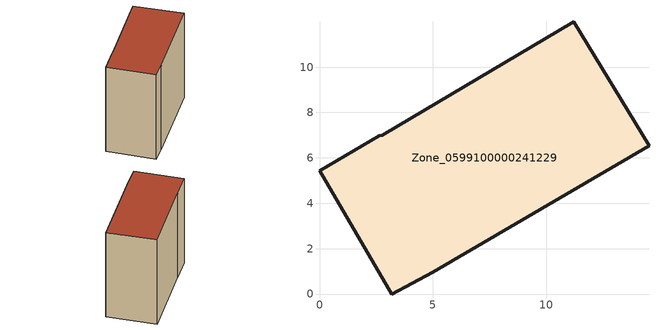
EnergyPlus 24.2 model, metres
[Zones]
Zone_0599100000241229
 floor ground (C_G): 3.19,0 0,5.44 2.63,6.99 2.76,7 11.2,11.99 14.52,6.53 4.98,0.97 z2.18
 wall outside (C_F): 0,5.44 3.19,0 4.98,0.97 14.52,6.53 11.2,11.99 2.76,7 2.63,6.99 0,5.44 z2.18:14.75
 roof outside (C_R): 2.63,6.99 0,5.44 3.19,0 4.98,0.97 14.52,6.53 11.2,11.99 2.76,7 z14.75
[BUILDING]
Pand.0599100000241229: North Axis=0; Terrain=City; Loads Convergence Tolerance Value=0.04; Temperature Convergence Tolerance Value=0.4; Solar Distribution=FullExterior; Maximum Number of Warmup Days=25; Minimum Number of Warmup Days=1
[Site:Location]
Rotterdam.The.Hague.AP_ZH_NLD Design_Conditions: Latitude=51.96; Longitude=4.45; Time Zone=1; Elevation=-4.5
[SITE:GROUNDTEMPERATURE:BUILDINGSURFACE]
18, 18, 18, 18, 18, 18, 18, 18, 18, 18, 18, 18
[MATERIAL] Thermal Absorptance=0.9; Solar Absorptance=0.7; Visible Absorptance=0.7
Name | Roughness | Thickness | Conductivity | Density | Specific Heat
G.TI.1946 | MediumSmooth | 0.15 | 1 | 540 | 1210
F.TI.1946 | Rough | 0.3 | 0.857143 | 1920 | 840
R.TI.1946 | MediumRough | 0.2 | 0.1 | 1500 | 1000
[CONSTRUCTION]
C_G: G.TI.1946
C_F: F.TI.1946
C_R: R.TI.1946
[ZONE]
Zone_0599100000241229: Type=1; Multiplier=1; Ceiling Height=Autocalculate; Volume=Autocalculate; Floor Area=autocalculate; Part of Total Floor Area=Yes
[ZONEINFILTRATION:DESIGNFLOWRATE]
Infil_Zone_0599100000241229: Zone or ZoneList or Space or SpaceList=Zone_0599100000241229; Schedule=AlwaysOn; Design Flow Rate Calculation Method=Flow/Area; Flow Rate per Floor Area=0.003; Constant Term Coefficient=1; Temperature Term Coefficient=0; Velocity Term Coefficient=0; Velocity Squared Term Coefficient=0
[HVACTEMPLATE:ZONE:IDEALLOADSAIRSYSTEM]
Zone_0599100000241229: Maximum Heating Supply Air Temperature=50; Minimum Cooling Supply Air Temperature=13; Maximum Heating Supply Air Humidity Ratio=0.0156; Minimum Cooling Supply Air Humidity Ratio=0.0077; Heating Limit=NoLimit; Cooling Limit=NoLimit; Dehumidification Control Type=ConstantSensibleHeatRatio; Cooling Sensible Heat Ratio=0.7; Dehumidification Setpoint=60; Humidification Control Type=None; Humidification Setpoint=30; Outdoor Air Method=None; Outdoor Air Flow Rate per Person=0.00944; Outdoor Air Flow Rate per Zone Floor Area=0; Outdoor Air Flow Rate per Zone=0; Demand Controlled Ventilation Type=None; Outdoor Air Economizer Type=NoEconomizer; Heat Recovery Type=None; Sensible Heat Recovery Effectiveness=0.7; Latent Heat Recovery Effectiveness=0.65
[ZONECONTROL:THERMOSTAT]
ThermostatControl_Zone_0599100000241229: Zone or ZoneList=Zone_0599100000241229; Control Type Schedule=DualSetpointControlType; Control 1=Thermostat_Zone_0599100000241229; Temperature Difference Between Cutout And Setpoint=0
[THERMOSTATSETPOINT:DUALSETPOINT]
Thermostat_Zone_0599100000241229: Heating Setpoint Temperature Schedule=HeatingSetpoint_Zone_0599100000241229; Cooling Setpoint Temperature Schedule=CoolingSetpoint_Zone_0599100000241229
[SCHEDULE:COMPACT]
HeatingSetpoint_Zone_0599100000241229: Through: 12/31, For: AllDays, Until: 24:00, 21
CoolingSetpoint_Zone_0599100000241229: Through: 12/31, For: AllDays, Until: 24:00, 24
DualSetpointControlType: Through: 12/31, For: AllDays, Until: 24:00, 4
AlwaysOn: Through: 12/31, For: AllDays, Until: 24:00, 1
